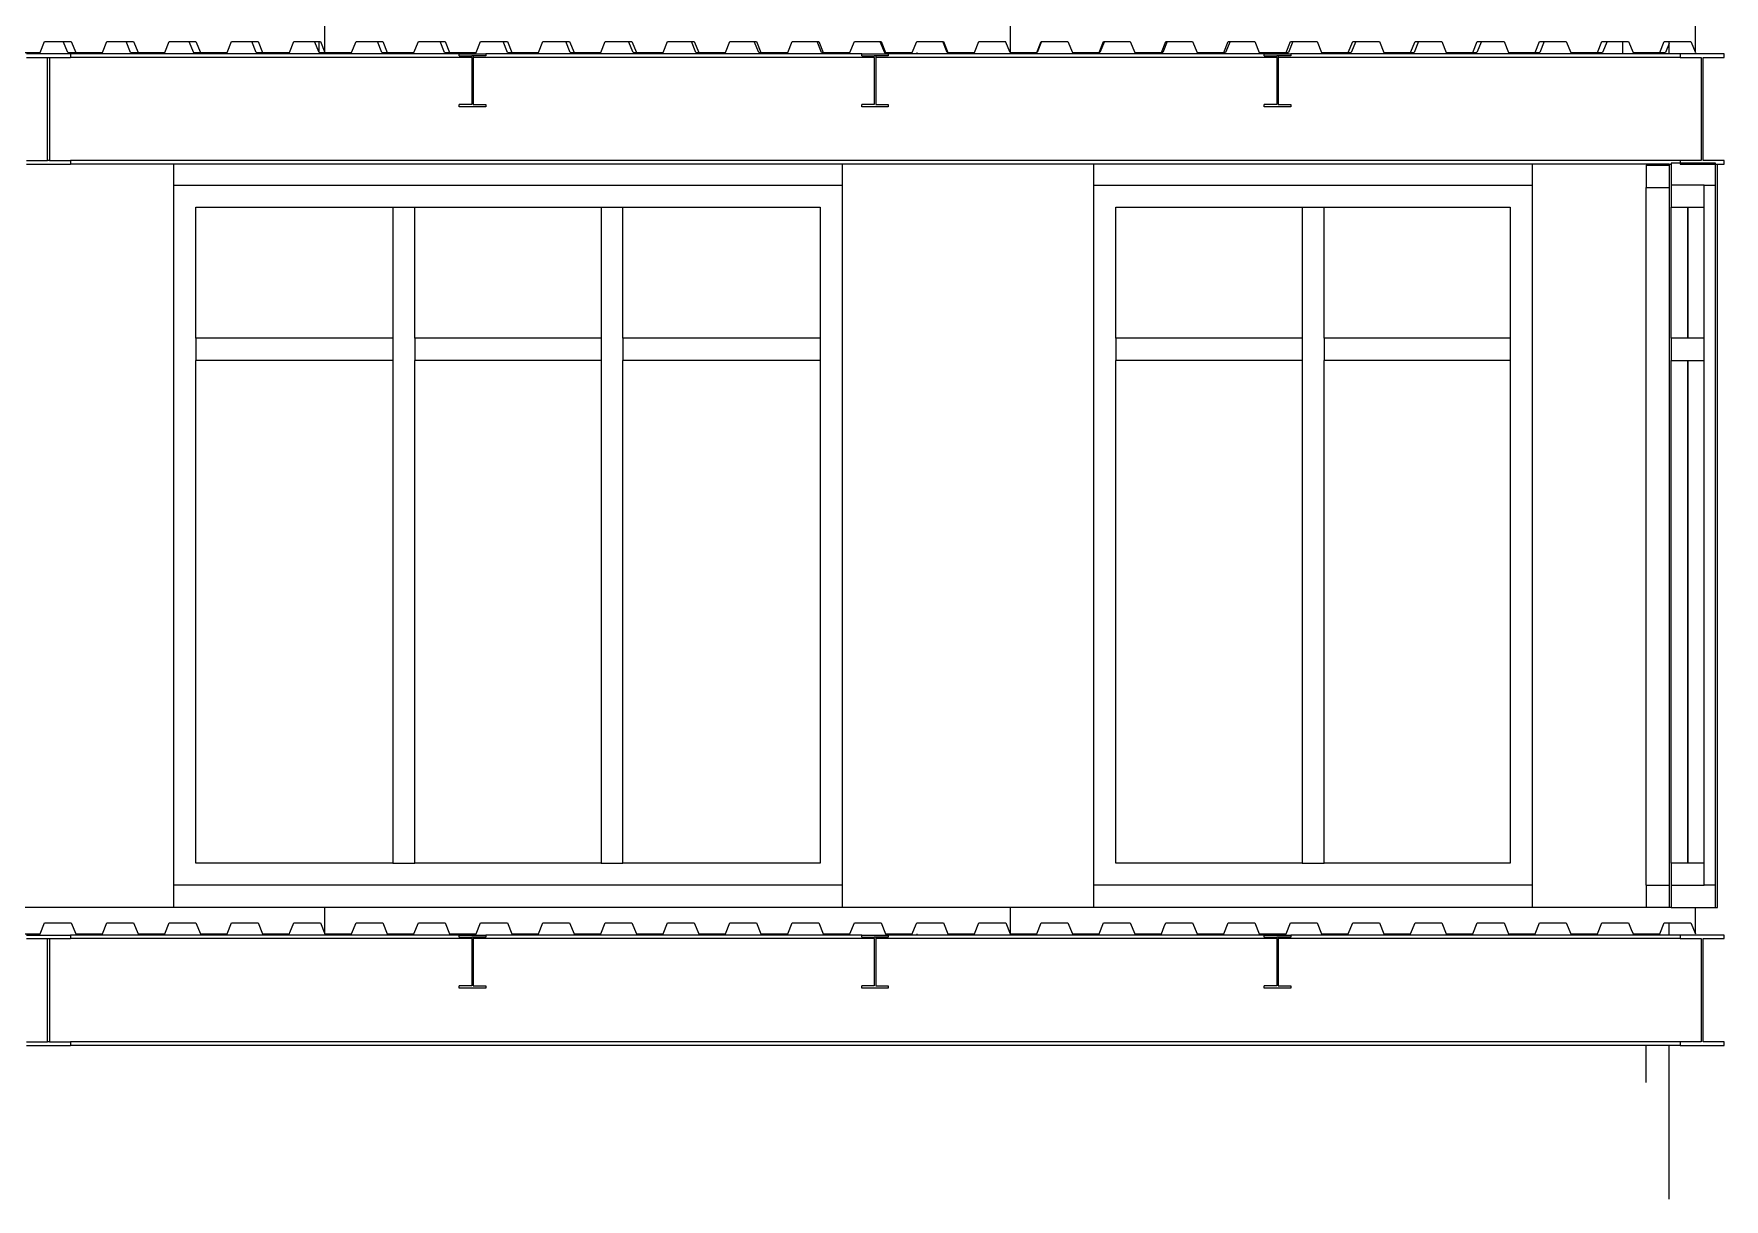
# Model space of a CAD drawing. Extents: x -49.7 to 49.7, y -10.2 to 18.8.
# Drawn here: x -3.05 to 4.61, y 2.98 to 8.26 of the extents above; entities that cross this region are included whole.
import ezdxf

# ---------------------------------------------------------------- set-up
doc = ezdxf.new("R2010")
doc.units = 0
doc.layers.get('0').update_dxf_attribs({"linetype": 'CONTINUOUS'})
doc.layers.add('SECTIONCUTEDGES', color=7, linetype='CONTINUOUS')

msp = doc.modelspace()

# ---------------------------------------------------------------- linework, layer by layer
for p, q in [((-2.8969, 8.1763), (-2.9173, 8.2263)), ((-2.6121, 8.1763), (-2.6324, 8.2263)), ((-2.3476, 8.2263), (-2.3272, 8.1763)), ((-2.0424, 8.1763), (-2.0627, 8.2263)), ((-1.7575, 8.1763), (-1.7779, 8.2263)), ((-1.7575, 8.1763), (-1.7575, 8.2263)), ((-1.4726, 8.1763), (-1.493, 8.2263)), ((-1.1878, 8.1763), (-1.2081, 8.2263)), ((-0.9029, 8.1763), (-0.9233, 8.2263)), ((-0.6181, 8.1763), (-0.6384, 8.2263)), ((-0.3332, 8.1763), (-0.3536, 8.2263)), ((-0.0484, 8.1763), (-0.0687, 8.2263)), ((0.2365, 8.1763), (0.2161, 8.2263)), ((0.5213, 8.1763), (0.501, 8.2263)), ((0.7859, 8.2263), (0.8062, 8.1763)), ((1.0911, 8.1763), (1.0707, 8.2263)), ((1.5183, 8.2263), (1.498, 8.1763)), ((1.8032, 8.2263), (1.7829, 8.1763)), ((2.0881, 8.2263), (2.0677, 8.1763)), ((2.3729, 8.2263), (2.3526, 8.1763)), ((2.6578, 8.2263), (2.6374, 8.1763)), ((2.9426, 8.2263), (2.9223, 8.1763)), ((3.2275, 8.2263), (3.2071, 8.1763)), ((3.5123, 8.2263), (3.492, 8.1763)), ((3.7972, 8.2263), (3.7769, 8.1763)), ((4.0821, 8.2263), (4.0617, 8.1763)), ((4.1531, 8.1706), (4.1531, 8.2263)), ((4.3632, 8.2173), (4.3466, 8.1763)), ((4.3632, 8.2173), (4.3632, 8.2263)), ((4.3632, 8.1706), (4.3632, 8.2173)), ((-2.9887, 8.1546), (-2.9787, 8.1546)), ((-2.9787, 8.1546), (-2.9787, 7.6866)), ((-2.8969, 8.1763), (-2.8603, 8.1763)), ((-1.1218, 8.1706), (-2.8837, 8.1706)), ((-1.0649, 8.1546), (-2.8837, 8.1546)), ((-2.6121, 8.1763), (-2.5779, 8.1763)), ((-2.3272, 8.1763), (-2.2955, 8.1763)), ((-2.0424, 8.1763), (-2.013, 8.1763)), ((-1.7575, 8.1763), (-1.7306, 8.1763)), ((-1.4726, 8.1763), (-1.4482, 8.1763)), ((-1.1878, 8.1763), (-1.1658, 8.1763)), ((0.7601, 8.1546), (-1.0587, 8.1546)), ((0.7032, 8.1706), (-1.0018, 8.1706)), ((-0.9029, 8.1763), (-0.8834, 8.1763)), ((-0.6181, 8.1763), (-0.601, 8.1763)), ((-0.3332, 8.1763), (-0.3186, 8.1763)), ((-0.0484, 8.1763), (-0.0361, 8.1763)), ((0.2365, 8.1763), (0.2463, 8.1763)), ((0.5213, 8.1763), (0.5287, 8.1763)), ((2.5851, 8.1546), (0.7663, 8.1546)), ((0.8062, 8.1763), (0.8111, 8.1763)), ((2.5282, 8.1706), (0.8232, 8.1706)), ((0.8493, 8.1763), (0.8493, 8.1706)), ((0.9532, 8.1763), (0.9532, 8.1706)), ((1.0911, 8.1763), (1.0935, 8.1763)), ((1.497, 8.1763), (1.498, 8.1763)), ((1.7794, 8.1763), (1.7829, 8.1763)), ((2.0618, 8.1763), (2.0677, 8.1763)), ((2.3442, 8.1763), (2.3526, 8.1763)), ((4.4132, 8.1546), (2.5913, 8.1546)), ((2.6266, 8.1763), (2.6374, 8.1763)), ((4.1531, 8.1706), (2.6482, 8.1706)), ((2.909, 8.1763), (2.9223, 8.1763)), ((3.1914, 8.1763), (3.2071, 8.1763)), ((3.4739, 8.1763), (3.492, 8.1763)), ((3.7563, 8.1763), (3.7769, 8.1763)), ((4.0387, 8.1763), (4.0617, 8.1763)), ((4.2593, 8.1706), (4.1531, 8.1706)), ((4.2593, 8.1706), (4.2593, 8.1763)), ((4.3632, 8.1706), (4.2593, 8.1706)), ((4.3211, 8.1763), (4.3466, 8.1763)), ((4.4132, 8.1706), (4.3632, 8.1706)), ((-2.9787, 7.6866), (-2.9887, 7.6866)), ((4.4132, 7.6866), (-2.8837, 7.6866)), ((-2.4156, 7.6706), (-2.8837, 7.6706)), ((-2.4156, 7.5749), (-2.4156, 7.6706)), ((0.6138, 7.6706), (-2.4156, 7.6706)), ((0.6138, 7.6706), (0.6138, 7.5749)), ((1.756, 7.6706), (0.6138, 7.6706)), ((1.756, 7.5749), (1.756, 7.6706)), ((3.7425, 7.6706), (1.756, 7.6706)), ((3.7425, 7.6706), (3.7425, 7.5749)), ((4.3632, 7.6706), (3.7425, 7.6706)), ((4.2593, 7.665), (4.3632, 7.665)), ((4.2593, 7.665), (4.2593, 7.565)), ((4.3632, 7.6706), (4.3732, 7.6706)), ((4.3632, 7.6706), (4.3632, 7.665)), ((4.3632, 7.665), (4.3632, 7.565)), ((4.5832, 4.3006), (4.5832, 7.6706)), ((-2.4156, 4.4006), (-2.4156, 7.5749)), ((-2.4156, 7.5749), (0.6138, 7.5749)), ((0.6138, 7.5749), (0.6138, 4.4006)), ((1.756, 7.5749), (3.7425, 7.5749)), ((1.756, 4.4006), (1.756, 7.5749)), ((3.7425, 7.5749), (3.7425, 4.4006)), ((4.2593, 7.565), (4.3632, 7.565)), ((4.2593, 4.4006), (4.2593, 7.565)), ((4.3632, 7.565), (4.3632, 4.4006)), ((4.5732, 4.4006), (4.5732, 7.5749)), ((-2.3163, 6.8806), (-2.3163, 7.4749)), ((-2.3163, 7.4749), (-1.4224, 7.4749)), ((-1.4224, 7.4749), (-1.3231, 7.4749)), ((-1.4224, 7.4749), (-1.4224, 6.8806)), ((-1.3231, 7.4749), (-0.4788, 7.4749)), ((-1.3231, 6.8806), (-1.3231, 7.4749)), ((-0.4788, 7.4749), (-0.4788, 6.8806)), ((-0.4788, 7.4749), (-0.3795, 7.4749)), ((-0.3795, 6.8806), (-0.3795, 7.4749)), ((-0.3795, 7.4749), (0.5144, 7.4749)), ((0.5144, 7.4749), (0.5144, 6.8806)), ((1.8553, 6.8806), (1.8553, 7.4749)), ((1.8553, 7.4749), (2.6996, 7.4749)), ((2.6996, 7.4749), (2.7989, 7.4749)), ((2.6996, 7.4749), (2.6996, 6.8806)), ((2.7989, 6.8806), (2.7989, 7.4749)), ((2.7989, 7.4749), (3.6431, 7.4749)), ((3.6431, 7.4749), (3.6431, 6.8806)), ((4.3732, 6.8806), (4.3732, 7.4749)), ((4.5232, 6.8806), (4.5232, 7.4749)), ((-1.4224, 6.8806), (-2.3163, 6.8806)), ((-2.3163, 6.8806), (-2.3163, 6.7806)), ((-1.4224, 6.8806), (-1.4224, 6.7806)), ((-0.4788, 6.8806), (-1.3231, 6.8806)), ((-1.3231, 6.8806), (-1.3231, 6.7806)), ((-0.4788, 6.8806), (-0.4788, 6.7806)), ((0.5144, 6.8806), (-0.3795, 6.8806)), ((-0.3795, 6.8806), (-0.3795, 6.7806)), ((0.5144, 6.8806), (0.5144, 6.7806)), ((2.6996, 6.8806), (1.8553, 6.8806)), ((1.8553, 6.8806), (1.8553, 6.7806)), ((2.6996, 6.8806), (2.6996, 6.7806)), ((3.6431, 6.8806), (2.7989, 6.8806)), ((2.7989, 6.8806), (2.7989, 6.7806)), ((3.6431, 6.8806), (3.6431, 6.7806)), ((-1.4224, 6.7806), (-2.3163, 6.7806)), ((-2.3163, 4.5006), (-2.3163, 6.7806)), ((-1.4224, 6.7806), (-1.4224, 4.5006)), ((-0.4788, 6.7806), (-1.3231, 6.7806)), ((-1.3231, 4.5006), (-1.3231, 6.7806)), ((-0.4788, 6.7806), (-0.4788, 4.5006)), ((0.5144, 6.7806), (-0.3795, 6.7806)), ((-0.3795, 4.5006), (-0.3795, 6.7806)), ((0.5144, 6.7806), (0.5144, 4.5006)), ((2.6996, 6.7806), (1.8553, 6.7806)), ((1.8553, 4.5006), (1.8553, 6.7806)), ((2.6996, 6.7806), (2.6996, 4.5006)), ((3.6431, 6.7806), (2.7989, 6.7806)), ((2.7989, 4.5006), (2.7989, 6.7806)), ((3.6431, 6.7806), (3.6431, 4.5006)), ((4.3732, 4.5006), (4.3732, 6.7806)), ((4.5232, 4.5006), (4.5232, 6.7806)), ((-1.4224, 4.5006), (-2.3163, 4.5006)), ((-1.4224, 4.5006), (-1.3231, 4.5006)), ((-0.4788, 4.5006), (-1.3231, 4.5006)), ((-0.4788, 4.5006), (-0.3795, 4.5006)), ((0.5144, 4.5006), (-0.3795, 4.5006)), ((2.6996, 4.5006), (1.8553, 4.5006)), ((2.6996, 4.5006), (2.7989, 4.5006)), ((3.6431, 4.5006), (2.7989, 4.5006)), ((0.6138, 4.4006), (-2.4156, 4.4006)), ((-2.4156, 4.3006), (-2.4156, 4.4006)), ((0.6138, 4.4006), (0.6138, 4.3006)), ((3.7425, 4.4006), (1.756, 4.4006)), ((1.756, 4.3006), (1.756, 4.4006)), ((3.7425, 4.4006), (3.7425, 4.3006)), ((4.2593, 4.4006), (4.3632, 4.4006)), ((4.2593, 4.4006), (4.2593, 4.3006)), ((4.3632, 4.4006), (4.3632, 4.3006)), ((4.5732, 4.3006), (4.5832, 4.3006)), ((4.3632, 4.1749), (4.3632, 4.2306)), ((-2.9887, 4.1589), (-2.9787, 4.1589)), ((-2.9787, 4.1589), (-2.9787, 3.6909)), ((-1.8585, 4.1749), (-2.8837, 4.1749)), ((-1.0649, 4.1589), (-2.8837, 4.1589)), ((-1.1218, 4.1749), (-1.8585, 4.1749)), ((0.7601, 4.1589), (-1.0587, 4.1589)), ((-0.4159, 4.1749), (-1.0018, 4.1749)), ((0.7032, 4.1749), (-0.4159, 4.1749)), ((2.5851, 4.1589), (0.7663, 4.1589)), ((0.9931, 4.1749), (0.8232, 4.1749)), ((0.9532, 4.1806), (0.9532, 4.1749)), ((2.1789, 4.1749), (0.9931, 4.1749)), ((2.5282, 4.1749), (2.1789, 4.1749)), ((4.4132, 4.1589), (2.5913, 4.1589)), ((3.1177, 4.1749), (2.6482, 4.1749)), ((4.2398, 4.1749), (3.1177, 4.1749)), ((4.2593, 4.1749), (4.2398, 4.1749)), ((4.2593, 4.1749), (4.2593, 4.1806)), ((4.3632, 4.1749), (4.2593, 4.1749)), ((4.4132, 4.1749), (4.3632, 4.1749)), ((-2.9787, 3.6909), (-2.9887, 3.6909)), ((4.4132, 3.6909), (-2.8837, 3.6909)), ((-1.2395, 3.6749), (-2.8837, 3.6749)), ((-0.9231, 3.6749), (-1.2395, 3.6749)), ((0.9829, 3.6749), (-0.9231, 3.6749)), ((1.5826, 3.6749), (0.9829, 3.6749)), ((3.1868, 3.6749), (1.5826, 3.6749)), ((3.5155, 3.6749), (3.1868, 3.6749)), ((4.2593, 3.6749), (3.5155, 3.6749)), ((4.2593, 3.5061), (4.2593, 3.6749)), ((4.3632, 3.6749), (4.2593, 3.6749)), ((4.3632, 3.4981), (4.3632, 3.6749)), ((4.4132, 3.6749), (4.3632, 3.6749)), ((4.3632, 3.3424), (4.3632, 3.4981)), ((4.3632, 2.9775), (4.3632, 3.3424))]:
    msp.add_line(p, q)
at = {"layer": 'SECTIONCUTEDGES'}
for p, q in [((-1.7306, 8.1763), (-1.7306, 8.2963)), ((1.3759, 8.2963), (1.3759, 8.1763)), ((4.4825, 8.1763), (4.4825, 8.2963)), ((-3.0217, 8.1763), (-3.0015, 8.2263)), ((-3.0015, 8.2263), (-2.9173, 8.2263)), ((-2.9173, 8.2263), (-2.8805, 8.2263)), ((-2.8805, 8.2263), (-2.8603, 8.1763)), ((-2.7393, 8.1763), (-2.7191, 8.2263)), ((-2.7191, 8.2263), (-2.6324, 8.2263)), ((-2.6324, 8.2263), (-2.598, 8.2263)), ((-2.598, 8.2263), (-2.5779, 8.1763)), ((-2.4568, 8.1763), (-2.4367, 8.2263)), ((-2.4367, 8.2263), (-2.3476, 8.2263)), ((-2.3476, 8.2263), (-2.3156, 8.2263)), ((-2.3156, 8.2263), (-2.2955, 8.1763)), ((-2.1744, 8.1763), (-2.1543, 8.2263)), ((-2.1543, 8.2263), (-2.0627, 8.2263)), ((-2.0627, 8.2263), (-2.0332, 8.2263)), ((-2.0332, 8.2263), (-2.013, 8.1763)), ((-1.892, 8.1763), (-1.8718, 8.2263)), ((-1.8718, 8.2263), (-1.7779, 8.2263)), ((-1.7779, 8.2263), (-1.7575, 8.2263)), ((-1.7575, 8.2263), (-1.7508, 8.2263)), ((-1.7508, 8.2263), (-1.7306, 8.1763)), ((-1.6096, 8.1763), (-1.5894, 8.2263)), ((-1.5894, 8.2263), (-1.493, 8.2263)), ((-1.493, 8.2263), (-1.4684, 8.2263)), ((-1.4684, 8.2263), (-1.4482, 8.1763)), ((-1.3272, 8.1763), (-1.307, 8.2263)), ((-1.307, 8.2263), (-1.2081, 8.2263)), ((-1.2081, 8.2263), (-1.186, 8.2263)), ((-1.186, 8.2263), (-1.1658, 8.1763)), ((-1.0448, 8.1763), (-1.0246, 8.2263)), ((-1.0246, 8.2263), (-0.9233, 8.2263)), ((-0.9233, 8.2263), (-0.9036, 8.2263)), ((-0.9036, 8.2263), (-0.8834, 8.1763)), ((-0.7624, 8.1763), (-0.7422, 8.2263)), ((-0.7422, 8.2263), (-0.6384, 8.2263)), ((-0.6384, 8.2263), (-0.6211, 8.2263)), ((-0.6211, 8.2263), (-0.601, 8.1763)), ((-0.4799, 8.1763), (-0.4598, 8.2263)), ((-0.4598, 8.2263), (-0.3536, 8.2263)), ((-0.3536, 8.2263), (-0.3387, 8.2263)), ((-0.3387, 8.2263), (-0.3186, 8.1763)), ((-0.1975, 8.1763), (-0.1774, 8.2263)), ((-0.1774, 8.2263), (-0.0687, 8.2263)), ((-0.0687, 8.2263), (-0.0563, 8.2263)), ((-0.0563, 8.2263), (-0.0361, 8.1763)), ((0.0849, 8.1763), (0.1051, 8.2263)), ((0.1051, 8.2263), (0.2161, 8.2263)), ((0.2161, 8.2263), (0.2261, 8.2263)), ((0.2261, 8.2263), (0.2463, 8.1763)), ((0.3673, 8.1763), (0.3875, 8.2263)), ((0.3875, 8.2263), (0.501, 8.2263)), ((0.501, 8.2263), (0.5085, 8.2263)), ((0.5085, 8.2263), (0.5287, 8.1763)), ((0.6497, 8.1763), (0.6699, 8.2263)), ((0.6699, 8.2263), (0.7859, 8.2263)), ((0.7859, 8.2263), (0.7909, 8.2263)), ((0.7909, 8.2263), (0.8111, 8.1763)), ((0.9321, 8.1763), (0.9523, 8.2263)), ((0.9523, 8.2263), (1.0707, 8.2263)), ((1.0707, 8.2263), (1.0733, 8.2263)), ((1.0733, 8.2263), (1.0935, 8.1763)), ((1.2145, 8.1763), (1.2347, 8.2263)), ((1.2347, 8.2263), (1.3556, 8.2263)), ((1.3759, 8.1763), (1.3556, 8.2263)), ((1.497, 8.1763), (1.5171, 8.2263)), ((1.5171, 8.2263), (1.5183, 8.2263)), ((1.5183, 8.2263), (1.6382, 8.2263)), ((1.6382, 8.2263), (1.6583, 8.1763)), ((1.7794, 8.1763), (1.7995, 8.2263)), ((1.7995, 8.2263), (1.8032, 8.2263)), ((1.8032, 8.2263), (1.9206, 8.2263)), ((1.9206, 8.2263), (1.9407, 8.1763)), ((2.0618, 8.1763), (2.082, 8.2263)), ((2.082, 8.2263), (2.0881, 8.2263)), ((2.0881, 8.2263), (2.203, 8.2263)), ((2.203, 8.2263), (2.2232, 8.1763)), ((2.3442, 8.1763), (2.3644, 8.2263)), ((2.3644, 8.2263), (2.3729, 8.2263)), ((2.3729, 8.2263), (2.4854, 8.2263)), ((2.4854, 8.2263), (2.5056, 8.1763)), ((2.6266, 8.1763), (2.6468, 8.2263)), ((2.6468, 8.2263), (2.6578, 8.2263)), ((2.6578, 8.2263), (2.7678, 8.2263)), ((2.7678, 8.2263), (2.788, 8.1763)), ((2.909, 8.1763), (2.9292, 8.2263)), ((2.9292, 8.2263), (2.9426, 8.2263)), ((2.9426, 8.2263), (3.0502, 8.2263)), ((3.0502, 8.2263), (3.0704, 8.1763)), ((3.1914, 8.1763), (3.2116, 8.2263)), ((3.2116, 8.2263), (3.2275, 8.2263)), ((3.2275, 8.2263), (3.3326, 8.2263)), ((3.3326, 8.2263), (3.3528, 8.1763)), ((3.4739, 8.1763), (3.494, 8.2263)), ((3.494, 8.2263), (3.5123, 8.2263)), ((3.5123, 8.2263), (3.6151, 8.2263)), ((3.6151, 8.2263), (3.6352, 8.1763)), ((3.7563, 8.1763), (3.7764, 8.2263)), ((3.7764, 8.2263), (3.7972, 8.2263)), ((3.7972, 8.2263), (3.8975, 8.2263)), ((3.8975, 8.2263), (3.9176, 8.1763)), ((4.0387, 8.1763), (4.0589, 8.2263)), ((4.0589, 8.2263), (4.0821, 8.2263)), ((4.0821, 8.2263), (4.1531, 8.2263)), ((4.1531, 8.2263), (4.1799, 8.2263)), ((4.1799, 8.2263), (4.2001, 8.1763)), ((4.3211, 8.1763), (4.3413, 8.2263)), ((4.3413, 8.2263), (4.3632, 8.2263)), ((4.3632, 8.2263), (4.4623, 8.2263)), ((4.4623, 8.2263), (4.4825, 8.1763)), ((-3.1427, 8.1763), (-3.0217, 8.1763)), ((-2.8837, 8.1706), (-3.0837, 8.1706)), ((-3.0837, 8.1546), (-2.9887, 8.1546)), ((-2.9887, 7.6866), (-2.9887, 8.1546)), ((-2.9787, 8.1546), (-2.8837, 8.1546)), ((-2.8837, 8.1706), (-2.8837, 8.1546)), ((-2.8603, 8.1763), (-2.7393, 8.1763)), ((-2.5779, 8.1763), (-2.4568, 8.1763)), ((-2.2955, 8.1763), (-2.1744, 8.1763)), ((-2.013, 8.1763), (-1.892, 8.1763)), ((-1.7306, 8.1763), (-1.6096, 8.1763)), ((-1.4482, 8.1763), (-1.3272, 8.1763)), ((-1.1658, 8.1763), (-1.0448, 8.1763)), ((-1.1218, 8.1608), (-1.1218, 8.1706)), ((-1.1218, 8.1706), (-1.0018, 8.1706)), ((-1.1218, 8.1608), (-1.0649, 8.1608)), ((-1.0587, 8.1608), (-1.0649, 8.1608)), ((-1.0649, 8.1546), (-1.0649, 8.1608)), ((-1.0649, 8.1546), (-1.0649, 7.9404)), ((-1.0018, 8.1608), (-1.0587, 8.1608)), ((-1.0587, 8.1608), (-1.0587, 8.1546)), ((-1.0587, 8.1546), (-1.0587, 7.9404)), ((-1.0018, 8.1706), (-1.0018, 8.1608)), ((-0.8834, 8.1763), (-0.7624, 8.1763)), ((-0.601, 8.1763), (-0.4799, 8.1763)), ((-0.3186, 8.1763), (-0.1975, 8.1763)), ((-0.0361, 8.1763), (0.0849, 8.1763)), ((0.2463, 8.1763), (0.3673, 8.1763)), ((0.5287, 8.1763), (0.6497, 8.1763)), ((0.7032, 8.1608), (0.7032, 8.1706)), ((0.7032, 8.1706), (0.8232, 8.1706)), ((0.7032, 8.1608), (0.7601, 8.1608)), ((0.7663, 8.1608), (0.7601, 8.1608)), ((0.7601, 8.1546), (0.7601, 8.1608)), ((0.7601, 8.1546), (0.7601, 7.9404)), ((0.8232, 8.1608), (0.7663, 8.1608)), ((0.7663, 8.1608), (0.7663, 8.1546)), ((0.7663, 8.1546), (0.7663, 7.9404)), ((0.8111, 8.1763), (0.9321, 8.1763)), ((0.8232, 8.1706), (0.8232, 8.1608)), ((1.0935, 8.1763), (1.2145, 8.1763)), ((1.3759, 8.1763), (1.497, 8.1763)), ((1.6583, 8.1763), (1.7794, 8.1763)), ((1.9407, 8.1763), (2.0618, 8.1763)), ((2.2232, 8.1763), (2.3442, 8.1763)), ((2.5056, 8.1763), (2.6266, 8.1763)), ((2.5282, 8.1608), (2.5282, 8.1706)), ((2.5282, 8.1706), (2.6482, 8.1706)), ((2.5282, 8.1608), (2.5851, 8.1608)), ((2.5913, 8.1608), (2.5851, 8.1608)), ((2.5851, 8.1546), (2.5851, 8.1608)), ((2.5851, 8.1546), (2.5851, 7.9404)), ((2.6482, 8.1608), (2.5913, 8.1608)), ((2.5913, 8.1608), (2.5913, 8.1546)), ((2.5913, 8.1546), (2.5913, 7.9404)), ((2.6482, 8.1706), (2.6482, 8.1608)), ((2.788, 8.1763), (2.909, 8.1763)), ((3.0704, 8.1763), (3.1914, 8.1763)), ((3.3528, 8.1763), (3.4739, 8.1763)), ((3.6352, 8.1763), (3.7563, 8.1763)), ((3.9176, 8.1763), (4.0387, 8.1763)), ((4.2001, 8.1763), (4.2593, 8.1763)), ((4.2593, 8.1763), (4.3211, 8.1763)), ((4.4132, 8.1706), (4.4132, 8.1546)), ((4.6132, 8.1706), (4.4132, 8.1706)), ((4.4132, 8.1546), (4.5082, 8.1546)), ((4.5082, 8.1546), (4.5082, 7.6866)), ((4.5182, 7.6866), (4.5182, 8.1546)), ((4.5182, 8.1546), (4.6132, 8.1546)), ((4.6132, 8.1546), (4.6132, 8.1706)), ((-1.0649, 7.9404), (-1.1218, 7.9404)), ((-1.1218, 7.9306), (-1.1218, 7.9404)), ((-1.0018, 7.9306), (-1.1218, 7.9306)), ((-1.0587, 7.9404), (-1.0018, 7.9404)), ((-1.0018, 7.9404), (-1.0018, 7.9306)), ((0.7601, 7.9404), (0.7032, 7.9404)), ((0.7032, 7.9306), (0.7032, 7.9404)), ((0.8232, 7.9306), (0.7032, 7.9306)), ((0.7663, 7.9404), (0.8232, 7.9404)), ((0.8232, 7.9404), (0.8232, 7.9306)), ((2.5851, 7.9404), (2.5282, 7.9404)), ((2.5282, 7.9306), (2.5282, 7.9404)), ((2.6482, 7.9306), (2.5282, 7.9306)), ((2.5913, 7.9404), (2.6482, 7.9404)), ((2.6482, 7.9404), (2.6482, 7.9306)), ((-3.0837, 7.6866), (-2.9887, 7.6866)), ((-3.0837, 7.6706), (-2.8837, 7.6706)), ((-2.9787, 7.6866), (-2.8837, 7.6866)), ((-2.8837, 7.6866), (-2.8837, 7.6706)), ((4.4132, 7.6749), (4.3732, 7.6749)), ((4.3732, 7.6749), (4.3732, 7.6706)), ((4.3732, 7.6706), (4.3732, 7.5749)), ((4.5082, 7.6866), (4.4132, 7.6866)), ((4.4132, 7.6866), (4.4132, 7.6749)), ((4.5732, 7.6749), (4.4132, 7.6749)), ((4.4132, 7.6749), (4.4132, 7.6706)), ((4.4132, 7.6706), (4.5732, 7.6706)), ((4.6132, 7.6866), (4.5182, 7.6866)), ((4.5732, 7.6706), (4.5732, 7.6749)), ((4.5732, 7.6706), (4.5832, 7.6706)), ((4.5732, 7.5749), (4.5732, 7.6706)), ((4.5832, 7.6706), (4.6132, 7.6706)), ((4.6132, 7.6706), (4.6132, 7.6866)), ((4.5232, 7.5749), (4.3732, 7.5749)), ((4.3732, 7.5749), (4.3732, 7.4749)), ((4.5232, 7.5749), (4.5732, 7.5749)), ((4.5232, 7.4749), (4.5232, 7.5749)), ((4.3732, 7.4749), (4.4482, 7.4749)), ((4.4482, 7.4749), (4.4485, 6.8806)), ((4.4485, 7.4749), (4.4482, 7.4749)), ((4.4485, 7.4749), (4.5232, 7.4749)), ((4.4485, 6.8806), (4.4485, 7.4749)), ((4.3732, 6.8806), (4.3732, 6.7806)), ((4.4485, 6.8806), (4.3732, 6.8806)), ((4.5232, 6.8806), (4.4485, 6.8806)), ((4.5232, 6.7806), (4.5232, 6.8806)), ((4.3732, 6.7806), (4.4482, 6.7806)), ((4.4482, 6.7806), (4.4485, 4.5006)), ((4.4485, 6.7806), (4.4482, 6.7806)), ((4.4485, 6.7806), (4.5232, 6.7806)), ((4.4485, 4.5006), (4.4485, 6.7806)), ((4.3732, 4.5006), (4.3732, 4.4006)), ((4.4485, 4.5006), (4.3732, 4.5006)), ((4.5232, 4.5006), (4.4485, 4.5006)), ((4.5232, 4.4006), (4.5232, 4.5006)), ((4.3732, 4.4006), (4.5232, 4.4006)), ((4.3732, 4.4006), (4.3732, 4.3006)), ((4.5732, 4.4006), (4.5232, 4.4006)), ((4.5732, 4.3006), (4.5732, 4.4006)), ((-2.4156, 4.3006), (-3.5579, 4.3006)), ((-1.7306, 4.3006), (-2.4156, 4.3006)), ((-1.7306, 4.1806), (-1.7306, 4.3006)), ((0.6138, 4.3006), (-1.7306, 4.3006)), ((1.3759, 4.3006), (0.6138, 4.3006)), ((1.3759, 4.3006), (1.3759, 4.1806)), ((1.756, 4.3006), (1.3759, 4.3006)), ((3.7425, 4.3006), (1.756, 4.3006)), ((4.2593, 4.3006), (3.7425, 4.3006)), ((4.3632, 4.3006), (4.2593, 4.3006)), ((4.3732, 4.3006), (4.3632, 4.3006)), ((4.3732, 4.3006), (4.4825, 4.3006)), ((4.4825, 4.3006), (4.5732, 4.3006)), ((4.4825, 4.1806), (4.4825, 4.3006)), ((-3.0217, 4.1806), (-3.0015, 4.2306)), ((-3.0015, 4.2306), (-2.8805, 4.2306)), ((-2.8805, 4.2306), (-2.8603, 4.1806)), ((-2.7393, 4.1806), (-2.7191, 4.2306)), ((-2.7191, 4.2306), (-2.598, 4.2306)), ((-2.598, 4.2306), (-2.5779, 4.1806)), ((-2.4568, 4.1806), (-2.4367, 4.2306)), ((-2.4367, 4.2306), (-2.3156, 4.2306)), ((-2.3156, 4.2306), (-2.2955, 4.1806)), ((-2.1744, 4.1806), (-2.1543, 4.2306)), ((-2.1543, 4.2306), (-2.0332, 4.2306)), ((-2.0332, 4.2306), (-2.013, 4.1806)), ((-1.8896, 4.1867), (-1.8718, 4.2306)), ((-1.8718, 4.2306), (-1.7508, 4.2306)), ((-1.7508, 4.2306), (-1.7306, 4.1806)), ((-1.6096, 4.1806), (-1.5894, 4.2306)), ((-1.5894, 4.2306), (-1.4684, 4.2306)), ((-1.4684, 4.2306), (-1.4482, 4.1806)), ((-1.3272, 4.1806), (-1.307, 4.2306)), ((-1.307, 4.2306), (-1.186, 4.2306)), ((-1.186, 4.2306), (-1.1658, 4.1806)), ((-1.0448, 4.1806), (-1.0246, 4.2306)), ((-1.0246, 4.2306), (-0.9036, 4.2306)), ((-0.9036, 4.2306), (-0.8834, 4.1806)), ((-0.7624, 4.1806), (-0.7422, 4.2306)), ((-0.7422, 4.2306), (-0.6211, 4.2306)), ((-0.6211, 4.2306), (-0.601, 4.1806)), ((-0.4799, 4.1806), (-0.4598, 4.2306)), ((-0.4598, 4.2306), (-0.3407, 4.2306)), ((-0.3407, 4.2306), (-0.3387, 4.2306)), ((-0.3387, 4.2306), (-0.3186, 4.1806)), ((-0.1975, 4.1806), (-0.1774, 4.2306)), ((-0.1774, 4.2306), (-0.0563, 4.2306)), ((-0.0563, 4.2306), (-0.0361, 4.1806)), ((0.0849, 4.1806), (0.1051, 4.2306)), ((0.1051, 4.2306), (0.2261, 4.2306)), ((0.2261, 4.2306), (0.2463, 4.1806)), ((0.3673, 4.1806), (0.3875, 4.2306)), ((0.3875, 4.2306), (0.5085, 4.2306)), ((0.5085, 4.2306), (0.5287, 4.1806)), ((0.6497, 4.1806), (0.6699, 4.2306)), ((0.6699, 4.2306), (0.7909, 4.2306)), ((0.7909, 4.2306), (0.8111, 4.1806)), ((0.9321, 4.1806), (0.95, 4.2249)), ((0.95, 4.2249), (0.9523, 4.2306)), ((0.9523, 4.2306), (1.0733, 4.2306)), ((1.0733, 4.2306), (1.0935, 4.1806)), ((1.2145, 4.1806), (1.2347, 4.2306)), ((1.2347, 4.2306), (1.3557, 4.2306)), ((1.3557, 4.2306), (1.3759, 4.1806)), ((1.497, 4.1806), (1.5171, 4.2306)), ((1.5171, 4.2306), (1.6382, 4.2306)), ((1.6382, 4.2306), (1.6583, 4.1806)), ((1.7794, 4.1806), (1.7995, 4.2306)), ((1.7995, 4.2306), (1.9206, 4.2306)), ((1.9206, 4.2306), (1.9407, 4.1806)), ((2.0749, 4.2131), (2.082, 4.2306)), ((2.082, 4.2306), (2.203, 4.2306)), ((2.203, 4.2306), (2.2232, 4.1806)), ((2.3442, 4.1806), (2.3644, 4.2306)), ((2.3644, 4.2306), (2.4854, 4.2306)), ((2.4854, 4.2306), (2.5056, 4.1806)), ((2.6266, 4.1806), (2.6468, 4.2306)), ((2.6468, 4.2306), (2.7678, 4.2306)), ((2.7678, 4.2306), (2.788, 4.1806)), ((2.909, 4.1806), (2.9292, 4.2306)), ((2.9292, 4.2306), (3.0502, 4.2306)), ((3.0502, 4.2306), (3.0704, 4.1806)), ((3.1914, 4.1806), (3.2116, 4.2306)), ((3.2116, 4.2306), (3.3326, 4.2306)), ((3.3326, 4.2306), (3.3528, 4.1806)), ((3.4739, 4.1806), (3.494, 4.2306)), ((3.494, 4.2306), (3.6151, 4.2306)), ((3.6151, 4.2306), (3.6352, 4.1806)), ((3.7563, 4.1806), (3.7764, 4.2306)), ((3.7764, 4.2306), (3.8975, 4.2306)), ((3.8975, 4.2306), (3.9176, 4.1806)), ((4.0387, 4.1806), (4.0589, 4.2306)), ((4.0589, 4.2306), (4.1344, 4.2306)), ((4.1344, 4.2306), (4.1799, 4.2306)), ((4.1799, 4.2306), (4.1922, 4.2)), ((4.3211, 4.1806), (4.3413, 4.2306)), ((4.3413, 4.2306), (4.3632, 4.2306)), ((4.3632, 4.2306), (4.4623, 4.2306)), ((4.4623, 4.2306), (4.4825, 4.1806)), ((-3.1427, 4.1806), (-3.0217, 4.1806)), ((-3.0837, 4.1749), (-2.8837, 4.1749)), ((-3.0837, 4.1589), (-2.9887, 4.1589)), ((-2.9887, 3.6909), (-2.9887, 4.1589)), ((-2.9787, 4.1589), (-2.8837, 4.1589)), ((-2.8837, 4.1749), (-2.8837, 4.1589)), ((-2.8603, 4.1806), (-2.7393, 4.1806)), ((-2.5779, 4.1806), (-2.4568, 4.1806)), ((-2.2955, 4.1806), (-2.1744, 4.1806)), ((-2.013, 4.1806), (-1.892, 4.1806)), ((-1.892, 4.1806), (-1.8896, 4.1867)), ((-1.7306, 4.1806), (-1.6096, 4.1806)), ((-1.4482, 4.1806), (-1.3272, 4.1806)), ((-1.1658, 4.1806), (-1.0448, 4.1806)), ((-1.1218, 4.1651), (-1.1218, 4.1749)), ((-1.1218, 4.1749), (-1.0018, 4.1749)), ((-1.1218, 4.1651), (-1.0649, 4.1651)), ((-1.0587, 4.1651), (-1.0649, 4.1651)), ((-1.0649, 4.1589), (-1.0649, 4.1651)), ((-1.0649, 4.1589), (-1.0649, 3.9447)), ((-1.0018, 4.1651), (-1.0587, 4.1651)), ((-1.0587, 4.1651), (-1.0587, 4.1589)), ((-1.0587, 4.1589), (-1.0587, 3.9447)), ((-1.0018, 4.1749), (-1.0018, 4.1651)), ((-0.8834, 4.1806), (-0.7624, 4.1806)), ((-0.601, 4.1806), (-0.4799, 4.1806)), ((-0.3186, 4.1806), (-0.1975, 4.1806)), ((-0.0361, 4.1806), (0.0849, 4.1806)), ((0.2463, 4.1806), (0.3673, 4.1806)), ((0.5287, 4.1806), (0.6497, 4.1806)), ((0.7032, 4.1651), (0.7032, 4.1749)), ((0.7032, 4.1749), (0.8232, 4.1749)), ((0.7032, 4.1651), (0.7601, 4.1651)), ((0.7663, 4.1651), (0.7601, 4.1651)), ((0.7601, 4.1589), (0.7601, 4.1651)), ((0.7601, 4.1589), (0.7601, 3.9447)), ((0.8232, 4.1651), (0.7663, 4.1651)), ((0.7663, 4.1651), (0.7663, 4.1589)), ((0.7663, 4.1589), (0.7663, 3.9447)), ((0.8111, 4.1806), (0.9321, 4.1806)), ((0.8232, 4.1749), (0.8232, 4.1651)), ((1.0935, 4.1806), (1.2145, 4.1806)), ((1.3759, 4.1806), (1.497, 4.1806)), ((1.6583, 4.1806), (1.7794, 4.1806)), ((1.9407, 4.1806), (2.0618, 4.1806)), ((2.0618, 4.1806), (2.0749, 4.2131)), ((2.2232, 4.1806), (2.3442, 4.1806)), ((2.5056, 4.1806), (2.6266, 4.1806)), ((2.5282, 4.1651), (2.5282, 4.1749)), ((2.5282, 4.1749), (2.6482, 4.1749)), ((2.5282, 4.1651), (2.5851, 4.1651)), ((2.5913, 4.1651), (2.5851, 4.1651)), ((2.5851, 4.1589), (2.5851, 4.1651)), ((2.5851, 4.1589), (2.5851, 3.9447)), ((2.6482, 4.1651), (2.5913, 4.1651)), ((2.5913, 4.1651), (2.5913, 4.1589)), ((2.5913, 4.1589), (2.5913, 3.9447)), ((2.6482, 4.1749), (2.6482, 4.1651)), ((2.788, 4.1806), (2.909, 4.1806)), ((3.0704, 4.1806), (3.1169, 4.1806)), ((3.1169, 4.1806), (3.1914, 4.1806)), ((3.3528, 4.1806), (3.4739, 4.1806)), ((3.6352, 4.1806), (3.7563, 4.1806)), ((3.9176, 4.1806), (4.0387, 4.1806)), ((4.1922, 4.2), (4.2001, 4.1806)), ((4.2001, 4.1806), (4.2289, 4.1806)), ((4.2289, 4.1806), (4.2593, 4.1806)), ((4.2593, 4.1806), (4.3211, 4.1806)), ((4.4132, 4.1749), (4.4132, 4.1589)), ((4.6132, 4.1749), (4.4132, 4.1749)), ((4.4132, 4.1589), (4.5082, 4.1589)), ((4.5082, 4.1589), (4.5082, 3.6909)), ((4.5182, 3.6909), (4.5182, 4.1589)), ((4.5182, 4.1589), (4.6132, 4.1589)), ((4.6132, 4.1589), (4.6132, 4.1749)), ((-1.0649, 3.9447), (-1.1218, 3.9447)), ((-1.1218, 3.9349), (-1.1218, 3.9447)), ((-1.0018, 3.9349), (-1.1218, 3.9349)), ((-1.0587, 3.9447), (-1.0018, 3.9447)), ((-1.0018, 3.9447), (-1.0018, 3.9349)), ((0.7601, 3.9447), (0.7032, 3.9447)), ((0.7032, 3.9349), (0.7032, 3.9447)), ((0.8232, 3.9349), (0.7032, 3.9349)), ((0.7663, 3.9447), (0.8232, 3.9447)), ((0.8232, 3.9447), (0.8232, 3.9349)), ((2.5851, 3.9447), (2.5282, 3.9447)), ((2.5282, 3.9349), (2.5282, 3.9447)), ((2.6482, 3.9349), (2.5282, 3.9349)), ((2.5913, 3.9447), (2.6482, 3.9447)), ((2.6482, 3.9447), (2.6482, 3.9349)), ((-3.0837, 3.6909), (-2.9887, 3.6909)), ((-2.9787, 3.6909), (-2.8837, 3.6909)), ((-2.8837, 3.6909), (-2.8837, 3.6749)), ((4.5082, 3.6909), (4.4132, 3.6909)), ((4.4132, 3.6909), (4.4132, 3.6749)), ((4.6132, 3.6909), (4.5182, 3.6909)), ((4.6132, 3.6749), (4.6132, 3.6909)), ((-3.0837, 3.6749), (-2.8837, 3.6749)), ((4.4132, 3.6749), (4.6132, 3.6749))]:
    msp.add_line(p, q, dxfattribs=at)

doc.saveas('drawing.dxf')
